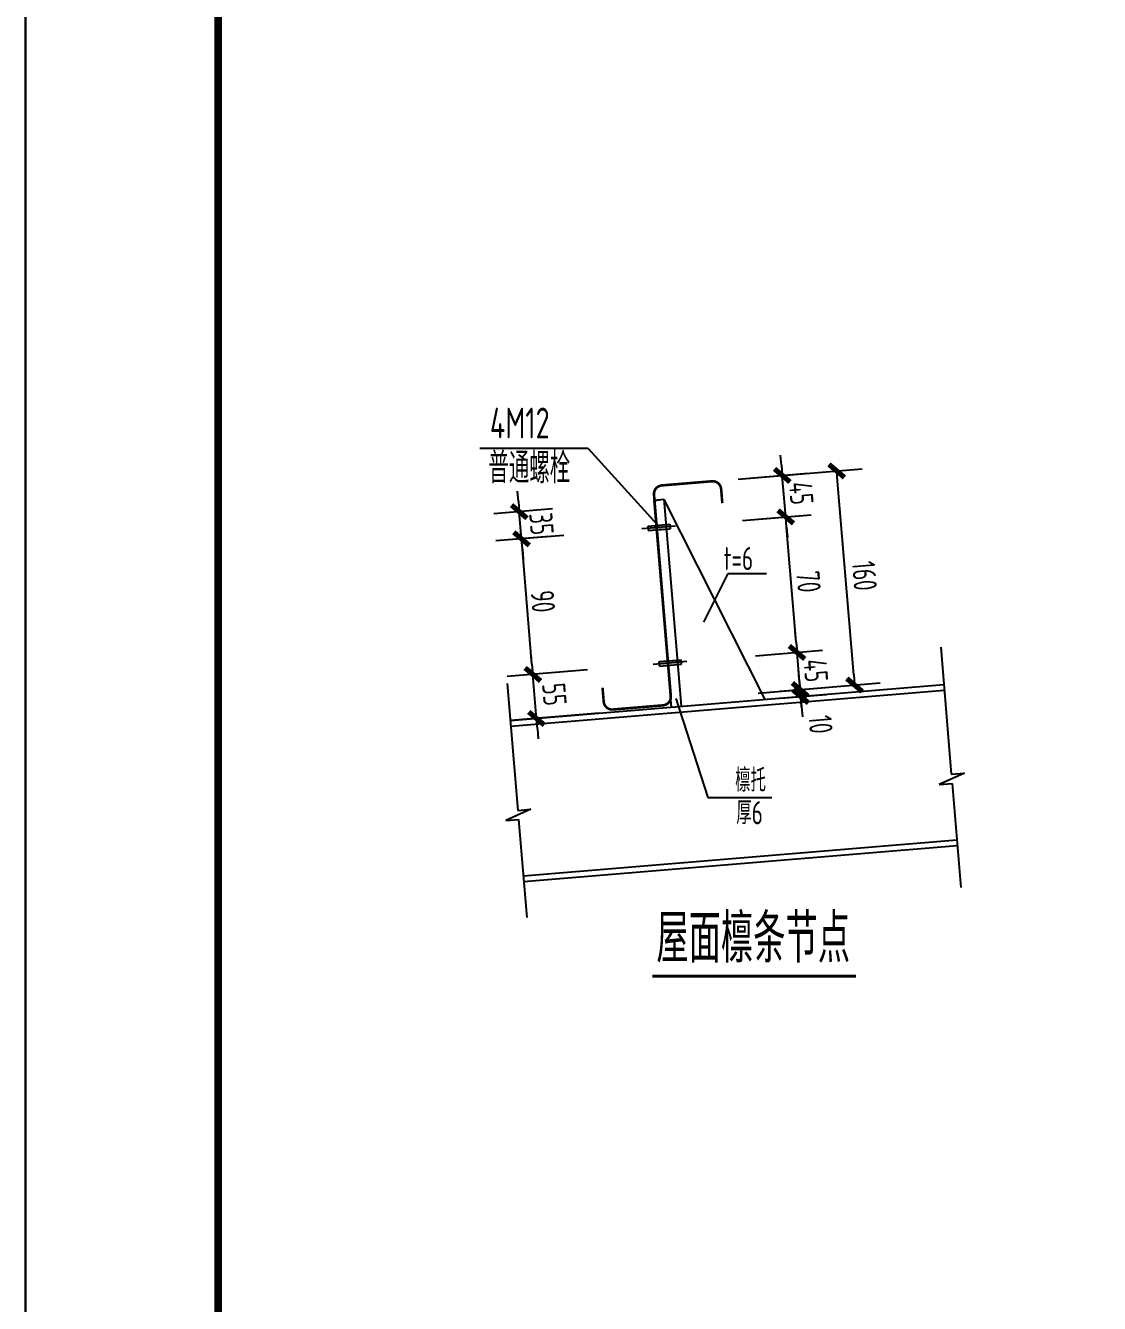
# Model space of a CAD drawing. Extents: x 1885024 to 3341100, y 16453725 to 19955423.
# Drawn here: x 3164089 to 3178021, y 18482175 to 18498761 of the extents above; entities that cross this region are included whole.
import ezdxf

# ---------------------------------------------------------------- set-up
doc = ezdxf.new("R2010")
doc.units = 0
doc.header["$LTSCALE"] = 1000
doc.header["$MEASUREMENT"] = 0
doc.layers.get('Defpoints').update_dxf_attribs({"color": 250})
for name, color, linetype in [('GL', 2, 'Continuous'), ('THIN', 7, 'Continuous'), ('TK', 4, 'Continuous'), ('折断号', 3, 'Continuous'), ('文字', 4, 'Continuous'), ('轮廓线', 7, 'Continuous'), ('连接件', 2, 'Continuous')]:
    doc.layers.add(name, color=color, linetype=linetype)
doc.layers.add('TEXT', color=4, linetype='Continuous', lineweight=0)
doc.styles.add('TSSD_Dimension', font='tssdeng.shx', dxfattribs={"width": 0.7, "bigfont": 'hztxt.shx'})
doc.styles.add('TSSD_REIN', font='tssdeng.shx', dxfattribs={"width": 0.7, "bigfont": 'tssdchn.shx'})

# ---------------------------------------------------------------- blocks, each defined once
blk = doc.blocks.new('AUDIT_D_060801165916-2')
blk.add_line((-1, 0), (0, 0))
at = {"const_width": 0.5}
blk.add_lwpolyline([(-0.7, -0.7), (0.7, 0.7)], dxfattribs=at)
blk = doc.blocks.new('GeYuanFrame_23376633', base_point=(18.76, 4.34))
at = {"layer": 'TK'}
blk.add_lwpolyline([(18.76, 424.34), (612.76, 424.34), (612.76, 4.34), (18.76, 4.34), (18.76, 424.34)], dxfattribs=at)
at = {"layer": 'TK', "const_width": 1}
blk.add_lwpolyline([(602.76, 414.34), (43.76, 414.34), (43.76, 14.34), (602.76, 14.34)], close=True, dxfattribs=at)

msp = doc.modelspace()

# ---------------------------------------------------------------- hatches: boundary and pattern name
at = {"layer": '轮廓线'}
h = msp.add_hatch(color=256, dxfattribs=at)
h.paths.add_polyline_path([(3172291.8, 18492246.1), (3172289.4, 18492275.3), (3172183.7, 18492266.5), (3172186.2, 18492237.3)])
h.paths.add_polyline_path([(3172294.3, 18492216.9), (3172291.8, 18492246.1), (3172186.2, 18492237.3), (3172188.6, 18492208.1)])
h.paths.add_polyline_path([(3172164.3, 18492235.5), (3172166.7, 18492206.3), (3172188.6, 18492208.1), (3172186.2, 18492237.3)])
h.paths.add_polyline_path([(3172183.7, 18492266.5), (3172161.8, 18492264.7), (3172164.3, 18492235.5), (3172186.2, 18492237.3)])
h.paths.add_polyline_path([(3172390.8, 18492254.4), (3172388.4, 18492283.6), (3172289.4, 18492275.3), (3172291.8, 18492246.1)])
h.paths.add_polyline_path([(3172291.8, 18492246.1), (3172294.3, 18492216.9), (3172393.2, 18492225.2), (3172390.8, 18492254.4)])
h.paths.add_polyline_path([(3172390.8, 18492254.4), (3172393.2, 18492225.2), (3172451.1, 18492230), (3172448.7, 18492259.2)])
h.paths.add_polyline_path([(3172448.7, 18492259.2), (3172446.3, 18492288.4), (3172388.4, 18492283.6), (3172390.8, 18492254.4)])
h = msp.add_hatch(color=256, dxfattribs=at)
h.paths.add_polyline_path([(3172330.4, 18490506.9), (3172308.5, 18490505), (3172310.9, 18490475.8), (3172332.8, 18490477.6)])
h.paths.add_polyline_path([(3172313.3, 18490446.6), (3172335.3, 18490448.4), (3172332.8, 18490477.6), (3172310.9, 18490475.8)])
h.paths.add_polyline_path([(3172438.5, 18490486.5), (3172436, 18490515.7), (3172330.4, 18490506.9), (3172332.8, 18490477.6)])
h.paths.add_polyline_path([(3172440.9, 18490457.2), (3172438.5, 18490486.5), (3172332.8, 18490477.6), (3172335.3, 18490448.4)])
h.paths.add_polyline_path([(3172537.4, 18490494.7), (3172535, 18490523.9), (3172436, 18490515.7), (3172438.5, 18490486.5)])
h.paths.add_polyline_path([(3172438.5, 18490486.5), (3172440.9, 18490457.2), (3172539.9, 18490465.5), (3172537.4, 18490494.7)])
h.paths.add_polyline_path([(3172592.9, 18490528.7), (3172535, 18490523.9), (3172537.4, 18490494.7), (3172595.3, 18490499.5)])
h.paths.add_polyline_path([(3172597.8, 18490470.3), (3172595.3, 18490499.5), (3172537.4, 18490494.7), (3172539.9, 18490465.5)])

# ---------------------------------------------------------------- linework, layer by layer
at = {"color": 0, "linetype": 'ByBlock'}
for p, q in [((3173895.4, 18493054.7), (3173884.3, 18493187.2)), ((3173334.1, 18492874.4), (3174943.7, 18493008.6)), ((3173334.1, 18492874.4), (3174237.8, 18492949.8)), ((3173951.3, 18492384), (3173906.4, 18492922.1)), ((3170483.1, 18492584.5), (3170472, 18492717)), ((3174832.9, 18490334.4), (3174623.4, 18492848.4)), ((3170925.4, 18492487.9), (3170162.8, 18492424.4)), ((3170523.6, 18492098.8), (3170494.1, 18492452)), ((3170523.6, 18492098.8), (3170494.1, 18492452)), ((3173388.8, 18492337.2), (3174282.6, 18492411.6)), ((3173592.3, 18492354.1), (3174282.6, 18492411.6)), ((3173962.3, 18492251.5), (3173973.3, 18492118.9)), ((3174086.8, 18490756.9), (3173962.3, 18492251.5)), ((3171071, 18492144.4), (3170192.2, 18492071.2)), ((3170886.2, 18492129), (3170192.2, 18492071.2)), ((3170534.6, 18491966.2), (3170545.7, 18491833.7)), ((3170659.2, 18490471.6), (3170534.6, 18491966.2)), ((3174086.8, 18490756.9), (3174075.8, 18490889.4)), ((3170659.2, 18490471.6), (3170648.1, 18490604.2)), ((3173560, 18490579.5), (3174429.2, 18490652)), ((3173560, 18490579.5), (3174429.2, 18490652)), ((3174138, 18490143), (3174097.9, 18490624.4)), ((3171379.8, 18490398.2), (3170338.9, 18490311.5)), ((3171379.8, 18490398.2), (3170338.9, 18490311.5)), ((3174127, 18490275.6), (3174115.9, 18490408.1)), ((3170717.8, 18489767.5), (3170670.2, 18490339.1)), ((3173595.8, 18490097.9), (3175175.3, 18490229.5)), ((3173595.8, 18490097.9), (3174469.4, 18490170.7)), ((3173879.8, 18490121.5), (3174469.4, 18490170.7)), ((3173887.3, 18490031.6), (3174476.8, 18490080.7)), ((3174138, 18490143), (3174145.5, 18490053.1)), ((3174138, 18490143), (3174145.5, 18490053.1)), ((3174149, 18490010.5), (3174160.1, 18489878)), ((3174156.5, 18489920.6), (3174167.6, 18489788)), ((3171530.4, 18489835.2), (3170386.5, 18489739.9)), ((3170728.9, 18489634.9), (3170739.9, 18489502.4))]:
    msp.add_line(p, q, dxfattribs=at)
for p, q in [((3172371.7, 18492608.4), (3173680.5, 18490014.4)), ((3172887.5, 18491018.1), (3173203.5, 18491649.8)), ((3173203.5, 18491649.8), (3173700.1, 18491649.8)), ((3172526.3, 18490026.4), (3172942, 18488741.6)), ((3172942, 18488741.6), (3173769, 18488741.6))]:
    msp.add_line(p, q)
msp.add_lwpolyline([(3164088.7, 19955423.3), (3164088.7, 16453724.8)])
at = {"const_width": 37.8}
msp.add_lwpolyline([(3172222.5, 18486421.7), (3174862.2, 18486421.7)], dxfattribs=at)
at = {"layer": 'Defpoints', "color": 0, "linetype": 'ByBlock'}
for p in [(3173906.4, 18492922.1), (3174612.3, 18492981), (3173002.7, 18492846.8), (3173002.7, 18492846.8), (3170494.1, 18492452), (3173951.3, 18492384), (3170523.6, 18492098.8), (3174097.9, 18490624.4), (3170670.2, 18490339.1), (3174145.5, 18490053.1), (3171861.8, 18489862.8)]:
    msp.add_point(p, dxfattribs=at)
at = {"layer": 'GL', "color": 4}
for p, q in [((3170379.1, 18489739.2), (3176002.5, 18490207.8)), ((3170385.2, 18489666), (3176008.6, 18490134.6)), ((3170547, 18487724.4), (3176170.4, 18488193)), ((3170553.1, 18487651.2), (3176176.5, 18488119.8))]:
    msp.add_line(p, q, dxfattribs=at)
at = {"layer": 'THIN'}
for q in [(3169980.6, 18493272.3), (3172325, 18492236.2)]:
    msp.add_line((3171386.7, 18493272.3), q, dxfattribs=at)
at = {"layer": '折断号', "ltscale": 2}
for p, q in [((3175962.2, 18490691.7), (3176099.5, 18489043.1)), ((3170338.8, 18490223.1), (3170476.2, 18488574.5)), ((3176269.1, 18489057.3), (3175942.5, 18488911.9)), ((3176099.5, 18489043.1), (3176269.1, 18489057.3)), ((3175942.5, 18488911.9), (3176109.3, 18488925.8)), ((3176109.3, 18488925.8), (3176221.9, 18487574.7)), ((3170645.8, 18488588.7), (3170319.1, 18488443.3)), ((3170476.2, 18488574.5), (3170645.8, 18488588.7)), ((3170319.1, 18488443.3), (3170485.9, 18488457.2)), ((3170485.9, 18488457.2), (3170592.2, 18487182.6))]:
    msp.add_line(p, q, dxfattribs=at)
at = {"layer": '轮廓线'}
for p, q in [((3172244.3, 18492597.8), (3172314.7, 18492603.7)), ((3172523.2, 18492265.4), (3172083.2, 18492228.7)), ((3172161.8, 18492264.7), (3172446.3, 18492288.4)), ((3172161.8, 18492264.7), (3172166.7, 18492206.3)), ((3172166.7, 18492206.3), (3172451.1, 18492230)), ((3172446.3, 18492288.4), (3172451.1, 18492230)), ((3172669.8, 18490505.7), (3172229.8, 18490469.1)), ((3172308.5, 18490505), (3172592.9, 18490528.7)), ((3172313.3, 18490446.6), (3172308.5, 18490505)), ((3172313.3, 18490446.6), (3172597.8, 18490470.3)), ((3172597.8, 18490470.3), (3172592.9, 18490528.7))]:
    msp.add_line(p, q, dxfattribs=at)
at = {"layer": '轮廓线', "const_width": 33.3}
for points in [[(3172248.7, 18492598.2), (3172242.5, 18492672.5, -0.4142136), (3172343.9, 18492792.3), (3172993.5, 18492846.4, -0.4142136), (3173113.4, 18492745), (3173128.6, 18492562.2)], [(3171574.3, 18490168.1), (3171589.6, 18489985.3, 0.4142136), (3171709.4, 18489883.9), (3172359, 18489938, 0.4142136), (3172460.4, 18490057.8), (3172248.7, 18492598.2)]]:
    msp.add_lwpolyline(points, format="xyb", dxfattribs=at)
at = {"layer": '连接件'}
for p, q in [((3172468, 18489913.3), (3172244.3, 18492597.8)), ((3172371.7, 18492608.4), (3172248.7, 18492598.2)), ((3172371.3, 18492613.1), (3172595, 18489928.6))]:
    msp.add_line(p, q, dxfattribs=at)

# ---------------------------------------------------------------- block references
at = {"xscale": 100, "yscale": 100, "zscale": 100}
msp.add_blockref('GeYuanFrame_23376633', (3164088.7, 18460973.2), dxfattribs=at)
at = {"color": 0, "linetype": 'ByBlock', "yscale": 133, "zscale": 133.000000000126}
for p, xscale, rotation in [((3173906.4, 18492922.1), 132.9999999986565, 274.7636000044569), ((3174612.3, 18492981), 132.9999999986565, 94.7636000044569), ((3170494.1, 18492452), 132.9999999986565, 274.7636000044569), ((3173951.3, 18492384), 132.9999999986565, 94.7636000044569), ((3173951.3, 18492384), 132.9999999986565, 94.7636000044569), ((3170523.6, 18492098.8), 132.9999999986565, 94.7636000044569), ((3170523.6, 18492098.8), 132.9999999986565, 94.7636000044569), ((3174097.9, 18490624.4), 132.9999999986565, 274.7636000044569), ((3174097.9, 18490624.4), 132.9999999986565, 274.7636000044569), ((3170670.2, 18490339.1), 132.9999999986565, 274.7636000044569), ((3170670.2, 18490339.1), 132.9999999986565, 274.7636000044569), ((3174138, 18490143), 133.0000000015955, 274.7636000003254), ((3174138, 18490143), 132.9999999986565, 94.7636000044569), ((3174843.9, 18490201.9), 132.9999999986565, 274.7636000044569), ((3174145.5, 18490053.1), 133.0000000014408, 94.76359999952575), ((3170717.8, 18489767.5), 132.9999999986565, 94.7636000044569)]:
    msp.add_blockref('AUDIT_D_060801165916-2', p, dxfattribs=dict(at, xscale=xscale, rotation=rotation))

# ---------------------------------------------------------------- texts
at = {"color": 7, "linetype": 'ByBlock', "char_height": 300, "attachment_point": 5, "rotation": 274.7636, "style": 'TSSD_Dimension'}
for s, insert in [('45', (3174152.5, 18492691.5)), ('35', (3170782.3, 18492294.1)), ('160', (3174973.3, 18491619)), ('70', (3174248.2, 18491542.6)), ('90', (3170801.3, 18491287)), ('45', (3174341.6, 18490389.8)), ('55', (3170950, 18490080.9)), ('\\A1;10', (3174404.2, 18489690.7))]:
    msp.add_mtext(s, dxfattribs=dict(at, insert=insert))
at = {"layer": 'TEXT', "style": 'TSSD_REIN', "width": 0.7}
for s, height, p in [('t=6', 300, (3173145.8, 18491693.9)), ('檩托', 300, (3173295.3, 18488817.2)), ('厚6', 300, (3173310.5, 18488393.8)), ('屋面檩条节点', 630, (3172272.8, 18486597.4))]:
    msp.add_text(s, height=height, dxfattribs=at).set_placement(p)
at = {"layer": '文字', "color": 7, "linetype": 'Continuous', "ltscale": 0.5, "style": 'TSSD_REIN', "width": 0.7}
for s, p in [('4M12', (3170112.7, 18493402.8)), ('普通螺栓', (3170094.1, 18492819.4))]:
    msp.add_text(s, height=399, dxfattribs=at).set_placement(p)

doc.saveas('drawing.dxf')
